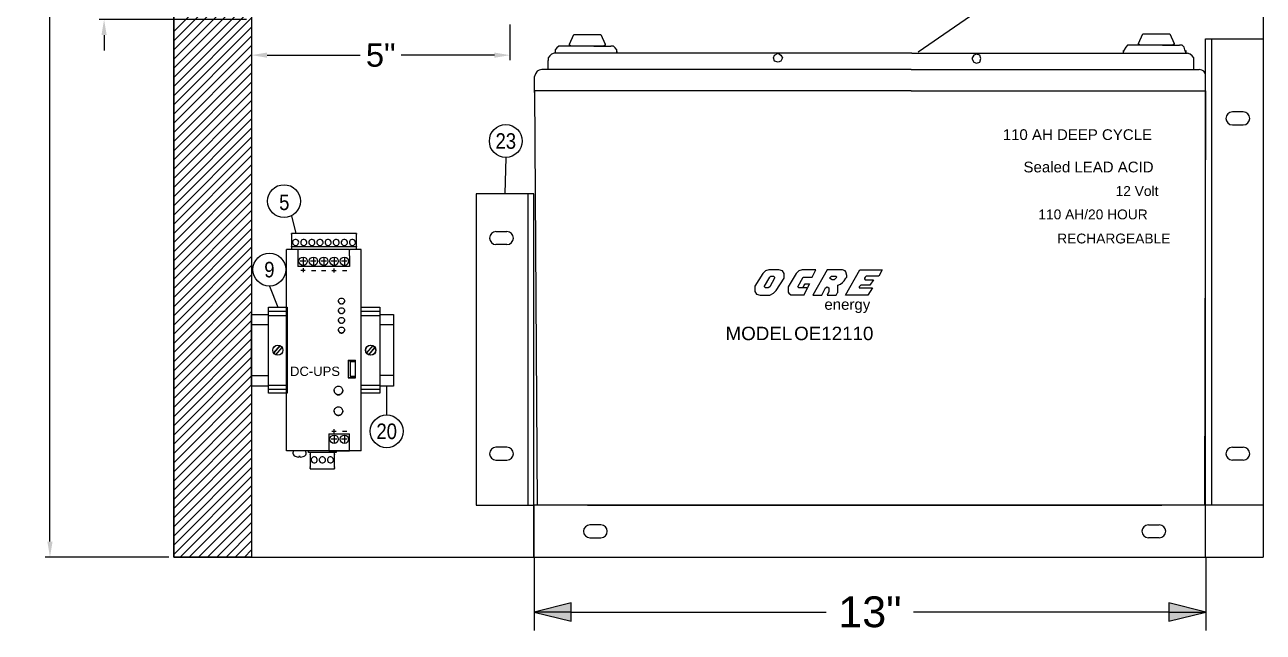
# Model space of a CAD drawing. Header units: inches. Extents: x -38 to 199, y -310 to 64.
# Drawn here: x 38.83 to 62.7, y -77.34 to -65.64 of the extents above; entities that cross this region are included whole.
import ezdxf
from ezdxf.enums import TextEntityAlignment as Align

# ---------------------------------------------------------------- set-up
doc = ezdxf.new("R2010")
doc.units = ezdxf.units.IN
doc.header["$MEASUREMENT"] = 0
doc.linetypes.add('HIDDEN2', pattern=[0.1875, 0.125, -0.0625])
doc.layers.add('DETAIL$', color=5, linetype='Continuous')
doc.layers.add('PLC', color=7, linetype='Continuous')
doc.styles.add('Note Text (ANSI)', font='arial.ttf')
doc.styles.get("Standard").update_dxf_attribs({"font": 'arial.ttf'})
doc.dimstyles.new('Current', dxfattribs={"dimscale": 1.5, "dimtxt": 0.3, "dimasz": 0.2, "dimexe": 0.0625, "dimexo": 0.0625, "dimgap": 0.09, "dimtad": 0, "dimtih": 1, "dimtoh": 1, "dimdec": 4, "dimzin": 0, "dimdsep": 46, "dimlunit": 5, "dimtxsty": 'Standard', "dimcen": 0, "dimclrd": 256, "dimclre": 256, "dimclrt": 256, "dimadec": 0, "dimazin": 0, "dimtfac": 1, "dimtdec": 4, "dimtix": 1, "dimtofl": 0, "dimtmove": 0, "dimatfit": 3, "dimfxl": 1, "dimfrac": 1, "dimtolj": 1, "dimtzin": 0, "dimarcsym": 0})
doc.dimstyles.new('DIM_1', dxfattribs={"dimscale": 4.75, "dimtxt": 0.125, "dimasz": 0.15, "dimexe": 0.075, "dimexo": 0.125, "dimgap": 0.0625, "dimtad": 0, "dimtih": 1, "dimtoh": 1, "dimdec": 1, "dimrnd": 1e-08, "dimzin": 0, "dimdsep": 46, "dimlunit": 5, "dimtxsty": 'Note Text (ANSI)', "dimblk": 'Filled-1', "dimcen": 0.09, "dimdle": 0.45, "dimclrd": 256, "dimclre": 256, "dimclrt": 256, "dimadec": 0, "dimazin": 1, "dimtm": 1e-09, "dimtfac": 1.263158, "dimtdec": 1, "dimtofl": 0, "dimtmove": 0, "dimatfit": 3, "dimfxl": 1, "dimfrac": 2, "dimtolj": 1, "dimtzin": 4, "dimlwd": -1, "dimlwe": -1, "dimarcsym": 0})

# ---------------------------------------------------------------- blocks, each defined once
blk = doc.blocks.new('*D187')
at = {"lineweight": -2, "transparency": 16777216}
for p, q in [((40.361, -64.234), (40.361, -63.934)), ((43.108, -64.534), (40.267, -64.534)), ((43.108, -65.534), (40.267, -65.534)), ((40.361, -65.834), (40.361, -66.134))]:
    blk.add_line(p, q, dxfattribs=at)
at = {"transparency": 16777216}
for points in [[(40.311, -64.234), (40.411, -64.234), (40.361, -64.534)], [(40.311, -65.834), (40.411, -65.834), (40.361, -65.534)]]:
    blk.add_solid(points, dxfattribs=at)
at = {"layer": 'DEFPOINTS', "color": 0, "transparency": 16777216}
for p in [(43.202, -64.534), (40.361, -65.534), (43.202, -65.534)]:
    blk.add_point(p, dxfattribs=at)
at = {"transparency": 16777216, "insert": (40.361, -65.034), "char_height": 0.45, "attachment_point": 5}
blk.add_mtext('\\A1;1"', dxfattribs=at)
blk = doc.blocks.new('*D189')
at = {"lineweight": -2, "transparency": 16777216}
for p, q in [((41.608, -42.896), (39.225, -42.896)), ((39.318, -43.196), (39.318, -59.031)), ((39.318, -75.596), (39.318, -59.761)), ((41.608, -75.896), (39.225, -75.896))]:
    blk.add_line(p, q, dxfattribs=at)
at = {"transparency": 16777216}
for points in [[(39.268, -43.196), (39.368, -43.196), (39.318, -42.896)], [(39.268, -75.596), (39.368, -75.596), (39.318, -75.896)]]:
    blk.add_solid(points, dxfattribs=at)
at = {"layer": 'DEFPOINTS', "color": 0, "transparency": 16777216}
for p in [(41.702, -42.896), (39.318, -75.896), (41.702, -75.896)]:
    blk.add_point(p, dxfattribs=at)
at = {"transparency": 16777216, "insert": (39.318, -59.396), "char_height": 0.45, "attachment_point": 5}
blk.add_mtext('\\A1;33"', dxfattribs=at)
blk = doc.blocks.new('*D192')
at = {"lineweight": -2, "transparency": 16777216}
for p, q in [((43.202, -65.628), (43.202, -66.316)), ((48.183, -65.628), (48.183, -66.316)), ((43.502, -66.222), (45.299, -66.222)), ((47.883, -66.222), (46.086, -66.222))]:
    blk.add_line(p, q, dxfattribs=at)
at = {"transparency": 16777216}
for points in [[(43.502, -66.172), (43.502, -66.272), (43.202, -66.222)], [(47.883, -66.172), (47.883, -66.272), (48.183, -66.222)]]:
    blk.add_solid(points, dxfattribs=at)
at = {"layer": 'DEFPOINTS', "color": 0, "transparency": 16777216}
for p in [(43.202, -65.534), (48.183, -65.534), (48.183, -66.222)]:
    blk.add_point(p, dxfattribs=at)
at = {"transparency": 16777216, "insert": (45.693, -66.222), "char_height": 0.45, "attachment_point": 5}
blk.add_mtext('\\A1;5"', dxfattribs=at)
blk = doc.blocks.new('A$C595E315F')
at = {"color": 8}
for p, q in [((-0.579, -0.36), (-0.579, 0)), ((-0.579, 0), (1.077, 0)), ((1.077, 0), (1.077, -0.36)), ((1.077, -0.36), (-0.579, -0.36))]:
    blk.add_line(p, q, dxfattribs=at)
for p, q in [((-0.501, -0.36), (-0.501, 0)), ((-0.423, -0.36), (-0.423, 0)), ((0.922, -0.36), (0.922, 0)), ((0.999, -0.36), (0.999, 0))]:
    blk.add_line(p, q)
blk.add_circle((0.249, -0.177), 0.0976, dxfattribs=at)
at = {"layer": 'DETAIL$', "color": 8}
for points in [[(0.16, -0.137), (0.302, -0.259)], [(0.338, -0.218), (0.194, -0.096)]]:
    blk.add_lwpolyline(points, dxfattribs=at)
blk = doc.blocks.new('Filled-1')
at = {"color": 0}
for p, q in [((0, 0), (-1, 0.25)), ((-1, 0.25), (-1, -0.25)), ((-1, 0), (0, 0)), ((-1, -0.25), (0, 0))]:
    blk.add_line(p, q, dxfattribs=at)
blk.add_solid([(-1, -0.25), (0, 0), (-1, 0.25)], dxfattribs=at)
blk = doc.blocks.new('*D184')
at = {"layer": 'DEFPOINTS', "color": 0, "transparency": 16777216}
for p in [(48.65, -75.307), (61.593, -75.307), (48.65, -76.954)]:
    blk.add_point(p, dxfattribs=at)
at = {"layer": 'PLC', "transparency": 16777216}
for p, q in [((48.65, -75.9), (48.65, -77.31)), ((61.593, -75.9), (61.593, -77.31)), ((49.362, -76.954), (54.28, -76.954)), ((60.88, -76.954), (55.962, -76.954))]:
    blk.add_line(p, q, dxfattribs=at)
at = {"layer": 'PLC', "transparency": 16777216, "xscale": 0.7125, "yscale": 0.7125, "zscale": 0.7125, "rotation": 180}
blk.add_blockref('Filled-1', (48.65, -76.954), dxfattribs=at)
at = {"layer": 'PLC', "transparency": 16777216, "xscale": 0.7125, "yscale": 0.7125, "zscale": 0.7125}
blk.add_blockref('Filled-1', (61.593, -76.954), dxfattribs=at)
at = {"layer": 'PLC', "transparency": 16777216, "insert": (55.121, -76.954), "char_height": 0.5938, "attachment_point": 5, "style": 'Note Text (ANSI)'}
blk.add_mtext('\\A1;13"', dxfattribs=at)
blk = doc.blocks.new('screw')
at = {"layer": 'PLC'}
for p, q in [((76.388, 10.468), (76.266, 10.326)), ((76.429, 10.434), (76.307, 10.29))]:
    blk.add_line(p, q, dxfattribs=at)
blk.add_circle((76.348, 10.379), 0.0976, dxfattribs=at)

msp = doc.modelspace()

# ---------------------------------------------------------------- linework, layer by layer
for p, q in [((41.70208, -42.8957), (41.70208, -75.8957)), ((62.70208, -42.8957), (62.70208, -75.8957)), ((57.35146, -65.27254), (56.05106, -66.16194)), ((62.3174, -67.31524), (62.10758, -67.31524)), ((62.10758, -67.56524), (62.3174, -67.56524)), ((48.10299, -68.19292), (48.08712, -68.8957)), ((43.97067, -69.32111), (44.05864, -69.66192)), ((43.97452, -69.6713), (43.97452, -69.66192)), ((45.22606, -69.66192), (43.97452, -69.66192)), ((43.97452, -69.6713), (43.97452, -69.90196)), ((45.22606, -69.66192), (45.22606, -69.6713)), ((45.22606, -69.90196), (45.22606, -69.6713)), ((47.9145, -69.62212), (48.12432, -69.62212)), ((43.97452, -69.91101), (43.97452, -69.90196)), ((43.97452, -69.91101), (45.22606, -69.91101)), ((43.97452, -69.91101), (43.97452, -69.95569)), ((45.22606, -69.90196), (45.22606, -69.91101)), ((45.22606, -69.95569), (45.22606, -69.91101)), ((48.12432, -69.87212), (47.9145, -69.87212)), ((44.08872, -69.96854), (43.87909, -69.96854)), ((43.87909, -69.98719), (43.87909, -69.96854)), ((43.87909, -73.82967), (43.87909, -69.98719)), ((43.97452, -69.95603), (43.97452, -69.95569)), ((44.08872, -69.96854), (44.09811, -69.96854)), ((44.69415, -69.96854), (44.09811, -69.96854)), ((44.09811, -69.96854), (44.09811, -69.97793)), ((44.09811, -69.97793), (44.09811, -70.089)), ((44.09811, -70.089), (44.09811, -70.29707)), ((44.19745, -70.11795), (44.19745, -70.26813)), ((44.39613, -70.11795), (44.39613, -70.26813)), ((44.59481, -70.11795), (44.59481, -70.26813)), ((45.09152, -69.96854), (44.69415, -69.96854)), ((44.7935, -70.11795), (44.7935, -70.26813)), ((44.99218, -70.11795), (44.99218, -70.26813)), ((45.09152, -69.96854), (45.10091, -69.96854)), ((45.09152, -69.97793), (45.09152, -69.96854)), ((45.09152, -70.089), (45.09152, -69.97793)), ((45.09152, -70.089), (45.09152, -70.29707)), ((45.31836, -69.96854), (45.10091, -69.96854)), ((45.22606, -69.95569), (45.22606, -69.95603)), ((45.31836, -69.98719), (45.31836, -69.96854)), ((45.31836, -73.82967), (45.31836, -69.98719)), ((44.69415, -70.29707), (44.09811, -70.29707)), ((44.2522, -70.19304), (44.14269, -70.19304)), ((44.15523, -70.36643), (44.23639, -70.36643)), ((44.19581, -70.32627), (44.19581, -70.4066)), ((44.45089, -70.19304), (44.34138, -70.19304)), ((44.35912, -70.36984), (44.44332, -70.36984)), ((44.64957, -70.19304), (44.54006, -70.19304)), ((44.55093, -70.37082), (44.63513, -70.37082)), ((45.09152, -70.29707), (44.69415, -70.29707)), ((44.84825, -70.19304), (44.73874, -70.19304)), ((44.75022, -70.37264), (44.83138, -70.37264)), ((44.7908, -70.33247), (44.7908, -70.4128)), ((45.04693, -70.19304), (44.93742, -70.19304)), ((44.95829, -70.37489), (45.0425, -70.37489)), ((43.54676, -70.6712), (43.70846, -71.08139)), ((43.52844, -71.4192), (43.20208, -71.4192)), ((45.93697, -71.41843), (45.67839, -71.41843)), ((45.0627, -72.09931), (45.20976, -72.09931)), ((45.0627, -72.09931), (45.0627, -72.44348)), ((45.09465, -72.10248), (45.09465, -72.09931)), ((45.09465, -72.10248), (45.09465, -72.13378)), ((45.10337, -72.13378), (45.10337, -72.41126)), ((45.20193, -72.13378), (45.10337, -72.13378)), ((45.20976, -72.44348), (45.20976, -72.09931)), ((43.52844, -72.3992), (43.20208, -72.3992)), ((45.0627, -72.44256), (45.20193, -72.44256)), ((45.20976, -72.44348), (45.0627, -72.44348)), ((45.0627, -72.44348), (45.20976, -72.44348)), ((45.10337, -72.41126), (45.20193, -72.41126)), ((45.20193, -72.41126), (45.20193, -72.44256)), ((45.20193, -72.44256), (45.20193, -72.44348)), ((45.93697, -72.39843), (45.67839, -72.39843)), ((43.52844, -72.5992), (43.39225, -72.5992)), ((45.93697, -72.59843), (45.67839, -72.59843)), ((45.80768, -73.15463), (45.80768, -72.59843)), ((44.75157, -73.46762), (44.83273, -73.46762)), ((44.79215, -73.42746), (44.79215, -73.50778)), ((44.95679, -73.46607), (45.041, -73.46607)), ((44.69415, -73.51979), (44.69415, -73.72786)), ((44.69415, -73.51979), (45.09152, -73.51979)), ((44.69415, -73.72786), (44.69415, -73.83893)), ((44.84825, -73.62383), (44.73874, -73.62383)), ((44.7935, -73.54873), (44.7935, -73.69892)), ((45.04693, -73.62383), (44.93742, -73.62383)), ((44.99218, -73.54873), (44.99218, -73.69892)), ((45.09152, -73.72786), (45.09152, -73.51979)), ((45.09152, -73.83893), (45.09152, -73.72786)), ((43.87909, -73.84832), (43.87909, -73.82967)), ((44.69415, -73.84832), (43.87909, -73.84832)), ((44.0048, -73.90816), (44.00359, -73.87335)), ((44.00984, -73.87335), (44.00984, -73.84832)), ((44.06171, -73.95861), (44.06065, -73.95861)), ((44.06239, -73.95891), (44.06258, -73.95891)), ((44.11678, -73.96892), (44.11765, -73.95891)), ((44.11678, -73.96894), (44.11765, -73.95891)), ((44.12874, -73.95861), (44.11679, -73.95861)), ((44.1168, -73.95891), (44.12874, -73.95891)), ((44.14069, -73.95861), (44.12874, -73.95861)), ((44.12874, -73.95891), (44.12874, -73.95861)), ((44.12874, -73.95891), (44.14068, -73.95891)), ((44.1407, -73.96892), (44.13983, -73.95891)), ((44.1407, -73.96894), (44.13983, -73.95891)), ((44.1949, -73.95891), (44.19509, -73.95891)), ((44.19683, -73.95861), (44.19577, -73.95861)), ((44.24764, -73.87335), (44.24764, -73.84832)), ((44.25268, -73.90816), (44.25389, -73.87335)), ((44.29836, -73.88274), (44.29836, -73.84832)), ((44.83652, -73.88274), (44.29836, -73.88274)), ((44.33277, -73.88274), (44.33277, -73.89838)), ((44.33277, -73.89877), (44.33277, -73.89838)), ((44.33277, -73.89877), (44.33277, -73.90957)), ((44.33277, -73.90957), (44.33277, -73.90996)), ((44.33277, -73.91935), (44.33277, -73.90996)), ((44.33277, -73.91935), (44.33277, -74.15808)), ((44.69415, -73.83893), (45.09152, -73.83893)), ((44.69415, -73.84832), (45.09152, -73.84832)), ((44.8021, -73.89838), (44.8021, -73.88274)), ((44.8021, -73.89838), (44.8021, -73.89877)), ((44.8021, -73.90957), (44.8021, -73.89877)), ((44.8021, -73.90996), (44.8021, -73.90957)), ((44.8021, -73.90996), (44.8021, -73.91935)), ((44.8021, -74.15808), (44.8021, -73.91935)), ((44.83652, -73.84832), (44.83652, -73.88274)), ((45.09152, -73.84832), (45.09152, -73.83893)), ((45.09934, -73.84832), (45.09152, -73.84832)), ((45.31836, -73.84832), (45.09934, -73.84832)), ((45.31836, -73.84832), (45.31836, -73.82967)), ((48.12432, -73.7778), (47.9145, -73.7778)), ((62.10758, -73.7778), (62.3174, -73.7778)), ((44.33277, -74.16746), (44.33277, -74.15808)), ((44.33277, -74.16746), (44.33277, -74.18174)), ((44.33277, -74.18174), (44.33277, -74.18705)), ((44.33277, -74.19249), (44.33277, -74.18705)), ((44.33277, -74.19249), (44.8021, -74.19249)), ((44.8021, -74.15808), (44.8021, -74.16746)), ((44.8021, -74.18174), (44.8021, -74.16746)), ((44.8021, -74.18705), (44.8021, -74.18174)), ((44.8021, -74.18705), (44.8021, -74.19249)), ((47.9145, -74.0278), (48.12432, -74.0278)), ((62.3174, -74.0278), (62.10758, -74.0278)), ((49.93536, -75.27402), (49.72554, -75.27402)), ((60.48962, -75.27402), (60.69943, -75.27402)), ((49.72554, -75.52402), (49.93536, -75.52402)), ((60.69943, -75.52402), (60.48962, -75.52402)), ((41.70208, -75.8957), (62.70208, -75.8957))]:
    msp.add_line(p, q)
at = {"color": 8, "linetype": 'Continuous'}
for p, q in [((41.70208, -65.76747), (43.20208, -64.26747)), ((41.70208, -65.94425), (43.20208, -64.44425)), ((41.70208, -66.12103), (43.20208, -64.62103)), ((41.70208, -66.2978), (43.20208, -64.7978)), ((41.70208, -66.47458), (43.20208, -64.97458)), ((41.70208, -66.65136), (43.20208, -65.15136)), ((41.70208, -66.82813), (43.20208, -65.32813)), ((41.70208, -67.00491), (43.20208, -65.50491)), ((41.70208, -67.18169), (43.20208, -65.68169)), ((41.70208, -67.35846), (43.20208, -65.85846)), ((41.70208, -67.53524), (43.20208, -66.03524)), ((41.70208, -67.71202), (43.20208, -66.21202)), ((41.70208, -67.88879), (43.20208, -66.38879)), ((41.70208, -68.06557), (43.20208, -66.56557)), ((41.70208, -68.24235), (43.20208, -66.74235)), ((41.70208, -68.41912), (43.20208, -66.91912)), ((41.70208, -68.5959), (43.20208, -67.0959)), ((41.70208, -68.77268), (43.20208, -67.27268)), ((41.70208, -68.94945), (43.20208, -67.44945)), ((41.70208, -69.12623), (43.20208, -67.62623)), ((41.70208, -69.30301), (43.20208, -67.80301)), ((41.70208, -69.47978), (43.20208, -67.97978)), ((41.70208, -69.65656), (43.20208, -68.15656)), ((41.70208, -69.83334), (43.20208, -68.33334)), ((41.70208, -70.01011), (43.20208, -68.51011)), ((41.70208, -70.18689), (43.20208, -68.68689)), ((41.70208, -70.36367), (43.20208, -68.86367)), ((41.70208, -70.54044), (43.20208, -69.04044)), ((41.70208, -70.71722), (43.20208, -69.21722)), ((41.70208, -70.894), (43.20208, -69.394)), ((41.70208, -71.07077), (43.20208, -69.57077)), ((41.70208, -71.24755), (43.20208, -69.74755)), ((41.70208, -71.42433), (43.20208, -69.92433)), ((41.70208, -71.6011), (43.20208, -70.1011)), ((41.70208, -71.77788), (43.20208, -70.27788)), ((41.70208, -71.95466), (43.20208, -70.45466)), ((41.70208, -72.13143), (43.20208, -70.63143)), ((41.70208, -72.30821), (43.20208, -70.80821)), ((41.70208, -72.48499), (43.20208, -70.98499)), ((41.70208, -72.66176), (43.20208, -71.16176)), ((41.70208, -72.83854), (43.20208, -71.33854)), ((41.70208, -73.01532), (43.20208, -71.51532)), ((41.70208, -73.19209), (43.20208, -71.69209)), ((41.70208, -73.36887), (43.20208, -71.86887)), ((41.70208, -73.54565), (43.20208, -72.04565)), ((41.70208, -73.72242), (43.20208, -72.22242)), ((41.70208, -73.8992), (43.20208, -72.3992)), ((41.70208, -74.07598), (43.20208, -72.57598)), ((41.70208, -74.25275), (43.20208, -72.75275)), ((41.70208, -74.42953), (43.20208, -72.92953)), ((41.70208, -74.60631), (43.20208, -73.10631)), ((41.70208, -74.78309), (43.20208, -73.28309)), ((41.70208, -74.95986), (43.20208, -73.45986)), ((41.70208, -75.13664), (43.20208, -73.63664)), ((41.70208, -75.31342), (43.20208, -73.81342)), ((41.70208, -75.49019), (43.20208, -73.99019)), ((41.70208, -75.66697), (43.20208, -74.16697)), ((41.70208, -75.84375), (43.20208, -74.34375)), ((41.8269, -75.8957), (43.20208, -74.52052)), ((42.00368, -75.8957), (43.20208, -74.6973)), ((42.18046, -75.8957), (43.20208, -74.87408)), ((42.35723, -75.8957), (43.20208, -75.05085)), ((42.53401, -75.8957), (43.20208, -75.22763)), ((42.71079, -75.8957), (43.20208, -75.40441)), ((42.88756, -75.8957), (43.20208, -75.58118)), ((43.06434, -75.8957), (43.20208, -75.75796))]:
    msp.add_line(p, q, dxfattribs=at)
at = {"color": 7, "lineweight": 0}
for p, q in [((43.39225, -71.2192), (43.52844, -71.2192)), ((45.67839, -71.21843), (45.93697, -71.21843)), ((43.52844, -72.5992), (43.39225, -72.5992)), ((45.93697, -72.59843), (45.67839, -72.59843))]:
    msp.add_line(p, q, dxfattribs=at)
at = {"linetype": 'HIDDEN2'}
msp.add_line((61.11085, -74.8957), (49.31413, -74.8957), dxfattribs=at)
for points in [[(41.70208, -42.8957), (43.20208, -42.8957), (43.20208, -75.8957), (41.70208, -75.8957)], [(61.58749, -65.91027), (62.70208, -65.91027), (62.70208, -74.8957), (61.58749, -74.8957)], [(61.58749, -65.91027), (61.70208, -65.91027), (61.70208, -74.8957), (61.58749, -74.8957)], [(48.64441, -68.8957), (47.52983, -68.8957), (47.52983, -74.8957), (48.64441, -74.8957)], [(48.64441, -68.8957), (48.52983, -68.8957), (48.52983, -74.8957), (48.64441, -74.8957)], [(48.64441, -74.8957), (48.64441, -75.8957), (61.58749, -75.8957), (61.58749, -74.8957)]]:
    msp.add_lwpolyline(points, close=True)
at = {"color": 0, "linetype": 'Continuous'}
for points in [[(50.02158, -66.01311), (50.02158, -66.03036), (49.98708, -66.04761), (49.36605, -66.04761), (49.33154, -66.03036), (49.33154, -66.01311), (49.4178, -65.8267), (49.4178, -65.8267), (49.93533, -65.8267), (49.93533, -65.8267), (50.02158, -66.01311)], [(60.98611, -65.99586), (60.98611, -66.01311), (60.9516, -66.03036), (60.33057, -66.03036), (60.29607, -66.01311), (60.29607, -65.99586), (60.38232, -65.80944), (60.38232, -65.80944), (60.89985, -65.80944), (60.89985, -65.80944), (60.98611, -65.99586)], [(49.17629, -66.04761), (49.12453, -66.04761), (49.09003, -66.08211), (49.05553, -66.11661), (49.05553, -66.16836)], [(49.79732, -66.04761), (49.17629, -66.04761)], [(49.79732, -66.04761), (50.12509, -66.04761)], [(50.24585, -66.16836), (50.24585, -66.11661), (50.21134, -66.08211), (50.17684, -66.04761), (50.12509, -66.04761)], [(60.12356, -66.03036), (60.08906, -66.03036), (60.05455, -66.06486), (60.02005, -66.11661), (60.0028, -66.16836)], [(60.76184, -66.03036), (60.12356, -66.03036)], [(60.76184, -66.03036), (61.08961, -66.03036)], [(61.21037, -66.16836), (61.19312, -66.11661), (61.17587, -66.06486), (61.14137, -66.03036), (61.08961, -66.03036)], [(49.03828, -66.18562), (48.98652, -66.20287), (48.95202, -66.23737), (48.91752, -66.27187), (48.91752, -66.32362)], [(48.91752, -66.49613), (48.91752, -66.32362)], [(55.93081, -66.18562), (49.03828, -66.18562)], [(49.05553, -66.15111), (49.05553, -66.16836)], [(50.24585, -66.15111), (50.24585, -66.16836)], [(53.43727, -66.27187), (53.40277, -66.34087), (53.35102, -66.35813), (53.28202, -66.34087), (53.26476, -66.27187), (53.28202, -66.22012), (53.35102, -66.18562), (53.40277, -66.22012), (53.43727, -66.27187)], [(55.93081, -66.18562), (61.24487, -66.18562)], [(57.08739, -66.28912), (57.12189, -66.35813), (57.17364, -66.37538), (57.24265, -66.35813), (57.2599, -66.28912), (57.24265, -66.22012), (57.17364, -66.20287), (57.12189, -66.22012), (57.08739, -66.28912)], [(60.0028, -66.13386), (60.0028, -66.16836)], [(61.21037, -66.13386), (61.21037, -66.16836)], [(61.36563, -66.32362), (61.36563, -66.27187), (61.33113, -66.23737), (61.29662, -66.20287), (61.24487, -66.18562)], [(61.36563, -66.49613), (61.36563, -66.32362)], [(48.79676, -66.49613), (48.74501, -66.51338), (48.71051, -66.53064), (48.67601, -66.58239), (48.65876, -66.63414)], [(55.91355, -66.49613), (48.79676, -66.49613)], [(55.91355, -66.49613), (61.46913, -66.49613)], [(61.58989, -66.63414), (61.58989, -66.58239), (61.55539, -66.53064), (61.52089, -66.51338), (61.46913, -66.49613)], [(48.65876, -66.94466), (48.65876, -66.63414)], [(61.58989, -66.94466), (61.58989, -66.63414)], [(48.65876, -66.91016), (48.70485, -74.8957)], [(55.91355, -66.91016), (48.65876, -66.91016)], [(55.91355, -66.91016), (61.58989, -66.91016)], [(61.58989, -66.91016), (61.57264, -74.8957)], [(53.46937, -70.44845), (53.46937, -70.4312), (53.43487, -70.37945), (53.36587, -70.3622), (53.17611, -70.3622), (53.1071, -70.37945), (53.05535, -70.4312), (52.90009, -70.67272), (52.90009, -70.70722), (52.90009, -70.72447), (52.90009, -70.74172), (52.90009, -70.77622), (52.93459, -70.82798), (53.0036, -70.84523), (53.0036, -70.84523), (53.19336, -70.84523), (53.26236, -70.81072), (53.31412, -70.75897), (53.46937, -70.51746), (53.46937, -70.50021), (53.46937, -70.46571), (53.46937, -70.44845)], [(53.81872, -70.36035), (53.74972, -70.3776), (53.69796, -70.42935), (53.54271, -70.68812), (53.54271, -70.73987), (53.54271, -70.79162), (53.55996, -70.80888), (53.59446, -70.84338), (53.64621, -70.84338), (53.85108, -70.84338), (53.92008, -70.70537), (53.74972, -70.70537), (53.73247, -70.68812), (53.73247, -70.68812), (53.83597, -70.49836), (53.85322, -70.49836), (54.00848, -70.49836), (54.07749, -70.36035), (53.81872, -70.36035)], [(54.65958, -70.3967), (54.64232, -70.37945), (54.59057, -70.3622), (54.29731, -70.3622), (54.02129, -70.84523), (54.1938, -70.84523), (54.2628, -70.70722), (54.29731, -70.68997), (54.33181, -70.70722), (54.33181, -70.75897), (54.33181, -70.75897), (54.33181, -70.77622), (54.29731, -70.84523), (54.46981, -70.84523), (54.48707, -70.81072), (54.50432, -70.79347), (54.50432, -70.74172), (54.50432, -70.70722), (54.50432, -70.67272), (54.50432, -70.67272), (54.50432, -70.65547), (54.50432, -70.65547), (54.55607, -70.63822), (54.59057, -70.60371), (54.62507, -70.56921), (54.65958, -70.51746), (54.67683, -70.50021), (54.67683, -70.46571), (54.67683, -70.46571), (54.65958, -70.3967)], [(55.35985, -70.3622), (55.29085, -70.48296), (55.04933, -70.48296), (55.04933, -70.48296), (55.03208, -70.50021), (55.01483, -70.51746), (55.01483, -70.51746), (55.01483, -70.53471), (55.01483, -70.53471), (55.03208, -70.55196), (55.03208, -70.55196), (55.18734, -70.55196), (55.11834, -70.65547), (54.94583, -70.65547), (54.92858, -70.67272), (54.92858, -70.67272), (54.91133, -70.68997), (54.91133, -70.68997), (54.91133, -70.70722), (54.92858, -70.70722), (54.92858, -70.70722), (55.17009, -70.70722), (55.08384, -70.84523), (54.65256, -70.84523), (54.92858, -70.3622), (55.35985, -70.3622)], [(53.27961, -70.51746), (53.19336, -70.68997), (53.15886, -70.70722), (53.12435, -70.70722), (53.12435, -70.70722), (53.1071, -70.70722), (53.1071, -70.70722), (53.1071, -70.70722), (53.08985, -70.68997), (53.08985, -70.67272), (53.19336, -70.50021), (53.21061, -70.48296), (53.24511, -70.48296), (53.26236, -70.48296), (53.27961, -70.50021), (53.27961, -70.51746), (53.27961, -70.51746)], [(53.92642, -70.68815), (53.92642, -70.68815), (53.91916, -70.70541), (53.85576, -70.70541), (53.85576, -70.70541), (53.82797, -70.70541), (53.82797, -70.70541), (53.82797, -70.70541), (53.83928, -70.68662), (53.84901, -70.6709), (53.87614, -70.62771), (53.87614, -70.62771), (53.9557, -70.62771), (53.9557, -70.62771), (53.9557, -70.62771), (53.92642, -70.68815), (53.92642, -70.68815)], [(54.46569, -70.51746), (54.46569, -70.51746), (54.43119, -70.55196), (54.41393, -70.55196), (54.39668, -70.55196), (54.36218, -70.53471), (54.34493, -70.51746), (54.34493, -70.51746), (54.36218, -70.50021), (54.37943, -70.48296), (54.41393, -70.48296), (54.43119, -70.48296), (54.46569, -70.48296), (54.48294, -70.50021), (54.46569, -70.51746)], [(49.67493, -74.8957), (60.75005, -74.8957)]]:
    msp.add_lwpolyline(points, dxfattribs=at)
at = {"flags": 128}
for points in [[(44.93664, -70.90252), (44.95155, -70.90448), (44.96577, -70.91039), (44.97764, -70.91954), (44.98674, -70.93142), (44.99258, -70.94558), (44.99452, -70.96038), (44.99259, -70.97518), (44.98675, -70.98935), (44.97765, -71.00125), (44.96577, -71.01041), (44.95155, -71.01632), (44.93664, -71.01829), (44.92173, -71.01632), (44.90751, -71.01041), (44.89563, -71.00125), (44.88653, -70.98935), (44.88069, -70.97518), (44.87876, -70.96038), (44.8807, -70.94558), (44.88655, -70.93142), (44.89564, -70.91954), (44.90751, -70.91039), (44.92173, -70.90448), (44.93664, -70.90252)], [(44.87876, -70.9604), (44.87924, -70.96776), (44.88069, -70.9752), (44.88313, -70.98248), (44.88654, -70.98937), (44.89077, -70.99568), (44.89564, -71.00126), (44.9012, -71.00615), (44.90751, -71.01041), (44.91442, -71.01385), (44.92174, -71.01632), (44.92923, -71.01779), (44.93664, -71.01828), (44.94406, -71.01779), (44.95155, -71.01632), (44.95886, -71.01385), (44.96577, -71.01041), (44.97208, -71.00615), (44.97764, -71.00126), (44.98251, -70.99568), (44.98674, -70.98937), (44.99015, -70.98248), (44.99259, -70.9752), (44.99404, -70.96776), (44.99452, -70.9604)], [(44.93664, -71.08869), (44.95153, -71.09065), (44.96574, -71.09654), (44.97761, -71.10568), (44.98672, -71.11757), (44.99258, -71.13174), (44.99452, -71.14655), (44.99259, -71.16138), (44.98673, -71.17556), (44.97762, -71.18745), (44.96574, -71.19659), (44.95153, -71.20249), (44.93664, -71.20445), (44.92175, -71.20249), (44.90754, -71.19659), (44.89566, -71.18745), (44.88655, -71.17556), (44.8807, -71.16138), (44.87876, -71.14655), (44.8807, -71.13174), (44.88656, -71.11757), (44.89567, -71.10568), (44.90754, -71.09654), (44.92175, -71.09065), (44.93664, -71.08869)], [(44.87876, -71.14657), (44.87924, -71.15394), (44.8807, -71.16139), (44.88314, -71.16867), (44.88656, -71.17556), (44.89079, -71.18188), (44.89567, -71.18745), (44.90123, -71.19234), (44.90754, -71.19659), (44.91445, -71.20003), (44.92175, -71.20249), (44.92924, -71.20396), (44.93664, -71.20445), (44.94405, -71.20396), (44.95153, -71.20249), (44.95884, -71.20003), (44.96574, -71.19659), (44.97205, -71.19234), (44.97762, -71.18745), (44.98249, -71.18188), (44.98673, -71.17556), (44.99014, -71.16867), (44.99258, -71.16139), (44.99404, -71.15394), (44.99452, -71.14657)], [(44.93664, -71.27485), (44.95151, -71.27681), (44.96572, -71.2827), (44.97759, -71.29183), (44.98671, -71.30371), (44.99258, -71.31789), (44.99452, -71.33273), (44.99258, -71.34756), (44.98672, -71.36175), (44.9776, -71.37364), (44.96572, -71.38277), (44.95152, -71.38867), (44.93664, -71.39062), (44.92177, -71.38867), (44.90756, -71.38277), (44.89568, -71.37364), (44.88657, -71.36175), (44.8807, -71.34756), (44.87876, -71.33273), (44.88071, -71.31789), (44.88657, -71.30371), (44.89569, -71.29183), (44.90757, -71.2827), (44.92177, -71.27681), (44.93664, -71.27485)], [(44.87876, -71.33274), (44.87924, -71.34012), (44.8807, -71.34757), (44.88315, -71.35486), (44.88657, -71.36175), (44.89081, -71.36807), (44.89569, -71.37364), (44.90125, -71.37853), (44.90757, -71.38277), (44.91447, -71.3862), (44.92177, -71.38867), (44.92924, -71.39013), (44.93664, -71.39062), (44.94404, -71.39013), (44.95151, -71.38867), (44.95882, -71.3862), (44.96572, -71.38277), (44.97203, -71.37853), (44.9776, -71.37364), (44.98247, -71.36807), (44.98671, -71.36175), (44.99013, -71.35486), (44.99258, -71.34757), (44.99404, -71.34012), (44.99452, -71.33274)], [(44.93664, -71.46259), (44.9515, -71.46454), (44.9657, -71.47042), (44.97758, -71.47955), (44.9867, -71.49143), (44.99257, -71.50562), (44.99452, -71.52046), (44.99258, -71.53531), (44.98671, -71.5495), (44.97759, -71.56139), (44.9657, -71.57052), (44.9515, -71.5764), (44.93664, -71.57835), (44.92178, -71.5764), (44.90758, -71.57052), (44.8957, -71.56139), (44.88658, -71.5495), (44.8807, -71.53531), (44.87876, -71.52046), (44.88071, -71.50562), (44.88658, -71.49143), (44.8957, -71.47955), (44.90758, -71.47042), (44.92178, -71.46454), (44.93664, -71.46259)], [(44.87876, -71.52047), (44.87924, -71.52785), (44.88071, -71.53531), (44.88316, -71.54261), (44.88658, -71.5495), (44.89082, -71.55582), (44.8957, -71.56139), (44.90127, -71.56627), (44.90758, -71.57052), (44.91448, -71.57394), (44.92178, -71.5764), (44.92925, -71.57787), (44.93664, -71.57835), (44.94403, -71.57787), (44.9515, -71.5764), (44.9588, -71.57394), (44.9657, -71.57052), (44.97202, -71.56627), (44.97758, -71.56139), (44.98246, -71.55582), (44.9867, -71.5495), (44.99012, -71.54261), (44.99258, -71.53531), (44.99404, -71.52785), (44.99452, -71.52047)], [(44.79428, -72.68518), (44.79497, -72.69574), (44.79706, -72.70641), (44.80056, -72.71684), (44.80545, -72.72671), (44.81151, -72.73575), (44.81849, -72.74373), (44.82646, -72.75073), (44.8355, -72.75683), (44.84539, -72.76175), (44.85586, -72.76528), (44.86658, -72.76739), (44.87719, -72.76809), (44.88781, -72.76739), (44.89853, -72.76528), (44.909, -72.76175), (44.91888, -72.75683), (44.92793, -72.75073), (44.93589, -72.74373), (44.94287, -72.73575), (44.94894, -72.72671), (44.95382, -72.71684), (44.95733, -72.70641), (44.95941, -72.69574), (44.96011, -72.68518)], [(44.87719, -72.60226), (44.89268, -72.60375), (44.90806, -72.60823), (44.92228, -72.61562), (44.93454, -72.6253), (44.94464, -72.63699), (44.95263, -72.65078), (44.95782, -72.66591), (44.96002, -72.68141), (44.95928, -72.69674), (44.95558, -72.71217), (44.94893, -72.72673), (44.93979, -72.73954), (44.92869, -72.75014), (44.91536, -72.75877), (44.90045, -72.76475), (44.88488, -72.76772), (44.8695, -72.76772), (44.85393, -72.76475), (44.83902, -72.75877), (44.8257, -72.75014), (44.8146, -72.73954), (44.80546, -72.72673), (44.7988, -72.71217), (44.79511, -72.69674), (44.79437, -72.68141), (44.79657, -72.66591), (44.80175, -72.65078), (44.80975, -72.63699), (44.81984, -72.6253), (44.8321, -72.61562), (44.84632, -72.60823), (44.8617, -72.60375), (44.87719, -72.60226)], [(44.87719, -72.99962), (44.89274, -73.00112), (44.90815, -73.00562), (44.92239, -73.01305), (44.93464, -73.02275), (44.94472, -73.03446), (44.95268, -73.04824), (44.95784, -73.06335), (44.96002, -73.07879), (44.95928, -73.09407), (44.95561, -73.10947), (44.94898, -73.12399), (44.93987, -73.13681), (44.92879, -73.14742), (44.91546, -73.15608), (44.90052, -73.16209), (44.88491, -73.16508), (44.86948, -73.16508), (44.85386, -73.16209), (44.83892, -73.15608), (44.8256, -73.14742), (44.81452, -73.13681), (44.80541, -73.12399), (44.79878, -73.10947), (44.7951, -73.09407), (44.79437, -73.07879), (44.79655, -73.06335), (44.8017, -73.04824), (44.80967, -73.03446), (44.81975, -73.02275), (44.83199, -73.01305), (44.84623, -73.00562), (44.86165, -73.00112), (44.87719, -72.99962)], [(44.79428, -73.08254), (44.79497, -73.09306), (44.79704, -73.1037), (44.80053, -73.11411), (44.80539, -73.12396), (44.81143, -73.13301), (44.8184, -73.141), (44.82635, -73.14801), (44.8354, -73.15412), (44.8453, -73.15907), (44.85579, -73.16262), (44.86654, -73.16474), (44.87719, -73.16545), (44.88784, -73.16474), (44.8986, -73.16262), (44.90909, -73.15907), (44.91899, -73.15412), (44.92803, -73.14801), (44.93598, -73.141), (44.94295, -73.13301), (44.949, -73.12396), (44.95386, -73.11411), (44.95734, -73.1037), (44.95942, -73.09306), (44.96011, -73.08254)], [(44.11678, -73.96892), (44.11676, -73.96898), (44.11671, -73.96903), (44.11662, -73.96908), (44.11649, -73.96913), (44.11632, -73.96917), (44.11612, -73.9692), (44.11588, -73.96923), (44.11561, -73.96926), (44.1153, -73.96928), (44.11497, -73.96929), (44.1146, -73.9693), (44.1142, -73.9693), (44.11378, -73.9693), (44.11333, -73.96929), (44.11286, -73.96928), (44.11236, -73.96926), (44.11185, -73.96923), (44.11131, -73.9692), (44.11077, -73.96917), (44.11021, -73.96913), (44.10964, -73.96908), (44.10906, -73.96903), (44.10848, -73.96898), (44.1079, -73.96892)], [(44.1168, -73.95891), (44.1168, -73.95891), (44.1168, -73.95891), (44.1168, -73.95891), (44.1168, -73.95891), (44.11679, -73.9589), (44.11679, -73.9589), (44.11679, -73.95889), (44.11679, -73.95889), (44.11679, -73.95888), (44.11679, -73.95887), (44.11679, -73.95887), (44.11679, -73.95886), (44.11679, -73.95885), (44.11679, -73.95884), (44.11679, -73.95883), (44.11679, -73.95881), (44.11679, -73.95878), (44.11679, -73.95876), (44.11679, -73.95873), (44.11679, -73.95871), (44.11679, -73.95868), (44.11679, -73.95866), (44.11679, -73.95863), (44.11679, -73.95861)], [(44.14069, -73.95861), (44.14069, -73.95863), (44.14069, -73.95866), (44.14069, -73.95868), (44.14069, -73.9587), (44.14069, -73.95872), (44.14069, -73.95874), (44.14069, -73.95876), (44.14069, -73.95878), (44.14069, -73.95879), (44.14069, -73.95881), (44.14069, -73.95882), (44.14069, -73.95883), (44.14069, -73.95885), (44.14069, -73.95886), (44.14069, -73.95887), (44.14069, -73.95888), (44.14069, -73.95888), (44.14069, -73.95889), (44.14069, -73.9589), (44.14068, -73.9589), (44.14068, -73.9589), (44.14068, -73.95891), (44.14068, -73.95891), (44.14068, -73.95891)], [(44.14958, -73.96892), (44.149, -73.96898), (44.14842, -73.96903), (44.14784, -73.96908), (44.14727, -73.96913), (44.14671, -73.96917), (44.14617, -73.9692), (44.14564, -73.96923), (44.14512, -73.96926), (44.14463, -73.96928), (44.14416, -73.96929), (44.1437, -73.9693), (44.14328, -73.9693), (44.14288, -73.9693), (44.14252, -73.96929), (44.14218, -73.96928), (44.14188, -73.96926), (44.1416, -73.96923), (44.14137, -73.9692), (44.14116, -73.96917), (44.141, -73.96913), (44.14086, -73.96908), (44.14077, -73.96903), (44.14072, -73.96898), (44.1407, -73.96892)]]:
    msp.add_lwpolyline(points, dxfattribs=at)
for points in [[(43.52844, -72.5992), (43.20208, -72.5992), (43.20208, -71.2192), (43.52844, -71.2192)], [(45.67839, -71.21843), (45.93697, -71.21843), (45.93697, -72.59843), (45.67839, -72.59843)]]:
    msp.add_lwpolyline(points)
for centre, radius in [((48.10299, -67.87652), 0.31641), ((43.82866, -69.03491), 0.31641), ((43.54676, -70.35479), 0.31641), ((44.19745, -70.19304), 0.08057), ((44.39613, -70.19304), 0.08057), ((44.59481, -70.19304), 0.08057), ((44.7935, -70.19304), 0.08057), ((44.99218, -70.19304), 0.08057), ((45.80768, -73.47103), 0.31641), ((44.7935, -73.62383), 0.08057), ((44.99218, -73.62383), 0.08057)]:
    msp.add_circle(centre, radius)
for centre, radius, start, end in [((62.10758, -67.44024), 0.125, 90, 270), ((62.3174, -67.44024), 0.125, 270, 90), ((47.9145, -69.74712), 0.125, 90, 270), ((48.12432, -69.74712), 0.125, 270, 90), ((44.05274, -69.83181), 0.05914, 150.340231, 299.659769), ((44.05274, -69.83181), 0.05914, 119.659769, 150.340231), ((44.05274, -69.83181), 0.05914, 330.340231, 119.659769), ((44.05274, -69.83181), 0.05914, 299.659769, 330.340231), ((44.20918, -69.83181), 0.05914, 150.340231, 299.659769), ((44.20918, -69.83181), 0.05914, 119.659769, 150.340231), ((44.20918, -69.83181), 0.05914, 330.340231, 119.659769), ((44.20918, -69.83181), 0.05914, 299.659769, 330.340231), ((44.36563, -69.83181), 0.05914, 150.340231, 299.659769), ((44.36563, -69.83181), 0.05914, 119.659769, 150.340231), ((44.36563, -69.83181), 0.05914, 330.340231, 119.659769), ((44.36563, -69.83181), 0.05914, 299.659769, 330.340231), ((44.52207, -69.83181), 0.05914, 150.340231, 299.659769), ((44.52207, -69.83181), 0.05914, 119.659769, 150.340231), ((44.52207, -69.83181), 0.05914, 330.340231, 119.659769), ((44.52207, -69.83181), 0.05914, 299.659769, 330.340231), ((44.67851, -69.83181), 0.05914, 150.340231, 299.659769), ((44.67851, -69.83181), 0.05914, 119.659769, 150.340231), ((44.67851, -69.83181), 0.05914, 330.340231, 119.659769), ((44.67851, -69.83181), 0.05914, 299.659769, 330.340231), ((44.83495, -69.83181), 0.05914, 150.340231, 299.659769), ((44.83495, -69.83181), 0.05914, 119.659769, 150.340231), ((44.83495, -69.83181), 0.05914, 330.340231, 119.659769), ((44.83495, -69.83181), 0.05914, 299.659769, 330.340231), ((44.9914, -69.83181), 0.05914, 150.340231, 299.659769), ((44.9914, -69.83181), 0.05914, 119.659769, 150.340231), ((44.9914, -69.83181), 0.05914, 330.340231, 119.659769), ((44.9914, -69.83181), 0.05914, 299.659769, 330.340231), ((45.14784, -69.83181), 0.05914, 150.340231, 299.659769), ((45.14784, -69.83181), 0.05914, 119.659769, 150.340231), ((45.14784, -69.83181), 0.05914, 330.340231, 119.659769), ((45.14784, -69.83181), 0.05914, 299.659769, 330.340231), ((44.04545, -73.90674), 0.04068, 182, 239.208665), ((44.12874, -73.76697), 0.20338, 239.208665, 250.440854), ((44.06239, -73.95372), 0.00519, 250.440854, 270), ((44.19509, -73.95372), 0.00519, 270, 289.559146), ((44.12874, -73.76697), 0.20338, 289.559146, 300.791335), ((44.21203, -73.90674), 0.04068, 300.791335, 358), ((44.41099, -74.0226), 0.05914, 150.340231, 299.659769), ((44.41099, -74.0226), 0.05914, 119.659769, 150.340231), ((44.41099, -74.0226), 0.05914, 330.340231, 119.659769), ((44.56744, -74.0226), 0.05914, 150.340231, 299.659769), ((44.56744, -74.0226), 0.05914, 119.659769, 150.340231), ((44.56744, -74.0226), 0.05914, 330.340231, 119.659769), ((44.72388, -74.0226), 0.05914, 150.340231, 299.659769), ((44.72388, -74.0226), 0.05914, 119.659769, 150.340231), ((44.72388, -74.0226), 0.05914, 330.340231, 119.659769), ((47.9145, -73.9028), 0.125, 90, 270), ((48.12432, -73.9028), 0.125, 270, 90), ((62.10758, -73.9028), 0.125, 90, 270), ((62.3174, -73.9028), 0.125, 270, 90), ((44.41099, -74.0226), 0.05914, 299.659769, 330.340231), ((44.56744, -74.0226), 0.05914, 299.659769, 330.340231), ((44.72388, -74.0226), 0.05914, 299.659769, 330.340231), ((49.72554, -75.39902), 0.125, 90, 270), ((49.93536, -75.39902), 0.125, 270, 90), ((60.48962, -75.39902), 0.125, 90, 270), ((60.69943, -75.39902), 0.125, 270, 90)]:
    msp.add_arc(centre, radius, start, end)
for centre, major_axis, ratio, start_param, end_param in [((44.12862, -73.7675), (-0.19857, 0.04352), 0.99601152, 1.45025237, 1.68357778), ((44.1348, -73.7675), (-0.01772, -0.20251), 0.01910293, 5.94770616, 6.18103156), ((44.12268, -73.7675), (0.01772, -0.20251), 0.01910293, 0.10215375, 0.33547915), ((44.12886, -73.7675), (-0.19857, -0.04352), 0.99601152, 1.45801488, 1.69134028)]:
    msp.add_ellipse(centre, major_axis=major_axis, ratio=ratio, start_param=start_param, end_param=end_param)
at = {"layer": 'PLC'}
msp.add_line((48.64441, -75.8957), (48.64441, -74.87927), dxfattribs=at)

# ---------------------------------------------------------------- block references
at = {"rotation": 270}
for p in [(43.88848, -71.66009), (45.67839, -71.65932)]:
    msp.add_blockref('A$C595E315F', p, dxfattribs=at)
at = {"layer": 'PLC'}
for p in [(-32.63966, -82.28816), (-30.84974, -82.28739)]:
    msp.add_blockref('screw', p, dxfattribs=at)

# ---------------------------------------------------------------- texts
at = {"width": 0.85}
for s, p in [('23', (48.10299, -67.87652)), ('5', (43.83381, -69.05962)), ('9', (43.54676, -70.35479)), ('20', (45.80768, -73.47103))]:
    msp.add_text(s, height=0.3, dxfattribs=at).set_placement(p, align=Align.MIDDLE)
at = {"color": 0, "linetype": 'Continuous', "attachment_point": 4}
for s, insert, char_height, width in [('{\\fArialMT|b0|i0|c0|p15;110 AH DEEP CYCLE}', (57.68166, -67.75522), 0.2070116, 3.371209), ('{\\fArialMT|b0|i0|c0|p15;Sealed LEAD ACID}', (58.0819, -68.37922), 0.2070116, 4.9510279), ('{\\fArialMT|b0|i0|c0|p15;12 Volt}', (59.85635, -68.84185), 0.1897607, 1.1066474), ('{\\fArialMT|b0|i0|c0|p15;110 AH/20 HOUR}', (58.36785, -69.2927), 0.1897607, 2.9844175), ('{\\fArialMT|b0|i0|c0|p15;RECHARGEABLE}', (58.73224, -69.75707), 0.1897607, 1.7423478), ('{\\fArialMT|b0|i0|c0|p15;energy}', (54.24419, -71.05653), 0.2070116, 4.9510279), ('{\\fArialMT|b0|i0|c1|p15;MODEL}', (52.33916, -71.58702), 0.2587645, 1.5870891), ('{\\fArialMT|b0|i0|c0|p15;  OE12110}', (53.46047, -71.58702), 0.2587645, 4.4162479), ('{\\fArialMT|b0|i0|c0|p15;DC-UPS}', (43.94533, -72.31615), 0.1797128, 1.1022382)]:
    msp.add_mtext(s, dxfattribs=dict(at, insert=insert, char_height=char_height, width=width))

# ---------------------------------------------------------------- dimensions: what is measured, and where the dimension line sits
for base, p1, p2, picture, middle in [((39.31832, -75.8957), (41.70208, -42.8957), (41.70208, -75.8957), '*D189', (39.31832, -59.3957)), ((40.36102, -65.53449), (43.20208, -64.53449), (43.20208, -65.53449), '*D187', (40.36102, -65.03449))]:
    dim = msp.add_linear_dim(base=base, p1=p1, p2=p2, angle=90, dimstyle='Current', override={"dimpost": '"'})
    dim.commit()
    dim.dimension.update_dxf_attribs({"geometry": picture, "text_midpoint": middle})
dim = msp.add_linear_dim(base=(48.18342, -66.22204), p1=(43.20208, -65.53449), p2=(48.18342, -65.53449), text='5"', dimstyle='Current', override={"dimpost": '"'})
dim.commit()
dim.dimension.update_dxf_attribs({"geometry": '*D192', "text_midpoint": (45.69275, -66.22204)})
at = {"layer": 'PLC'}
dim = msp.add_linear_dim(base=(48.64957, -76.95422), p1=(61.59265, -75.30659), p2=(48.64957, -75.30659), dimstyle='DIM_1', override={"dimpost": '"'}, dxfattribs=at)
dim.commit()
dim.dimension.update_dxf_attribs({"geometry": '*D184', "text_midpoint": (55.12111, -76.95422)})

doc.saveas('drawing.dxf')
